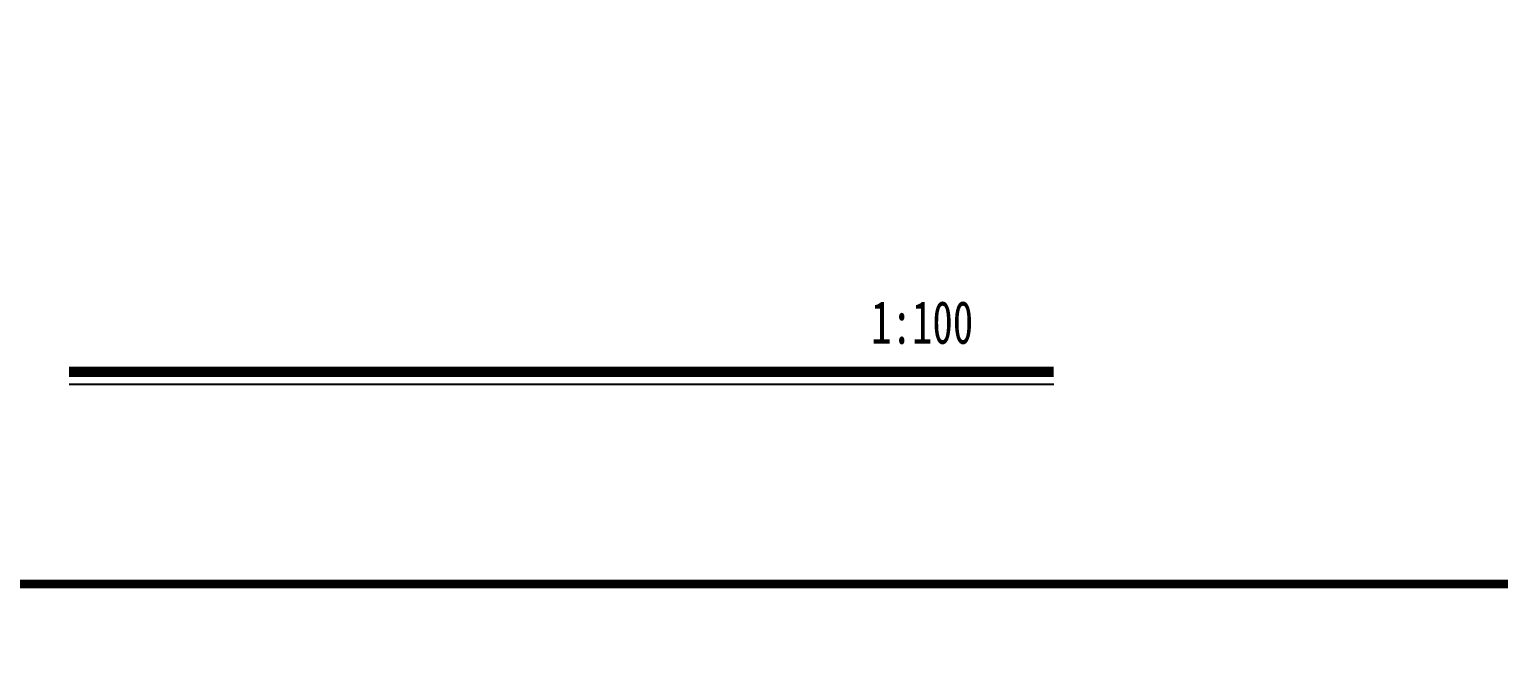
# Model space of a CAD drawing. Extents: x -726032 to 135930, y -151624 to 587044.
# Drawn here: x -361296 to -339021, y 390898 to 400608 of the extents above; entities that cross this region are included whole.
import ezdxf

# ---------------------------------------------------------------- set-up
doc = ezdxf.new("R2010")
doc.units = 0
doc.header["$LTSCALE"] = 1000
doc.header["$MEASUREMENT"] = 0
doc.layers.add('PUB_TEXT', color=142, linetype='CONTINUOUS')
doc.layers.add('PUB_TITLE', color=1, linetype='CONTINUOUS')
doc.styles.add('-宋体', font='SimSun.ttf', dxfattribs={"width": 0.8})

msp = doc.modelspace()

# ---------------------------------------------------------------- linework, layer by layer
at = {"layer": 'PUB_TEXT'}
msp.add_line((-360693.1, 395229.5), (-345764.5, 395229.5), dxfattribs=at)
at = {"layer": 'PUB_TEXT', "const_width": 156}
msp.add_lwpolyline([(-360693.1, 395414.1), (-345764.5, 395414.1)], dxfattribs=at)
at = {"layer": 'PUB_TITLE'}
for points, const_width in [([(-398815.4, 390898.4), (-302225.4, 390898.4), (-302225.4, 445498.4), (-398815.4, 445498.4)], 0.234), ([(-396215.4, 392198.4), (-303525.4, 392198.4), (-303525.4, 444198.4), (-396215.4, 444198.4)], 130)]:
    msp.add_lwpolyline(points, close=True, dxfattribs=dict(at, const_width=const_width))

# ---------------------------------------------------------------- texts
at = {"layer": 'PUB_TEXT', "style": '-宋体', "width": 0.7}
msp.add_text('1:100', height=650, dxfattribs=at).set_placement((-348534.2, 395840.1))

doc.saveas('drawing.dxf')
